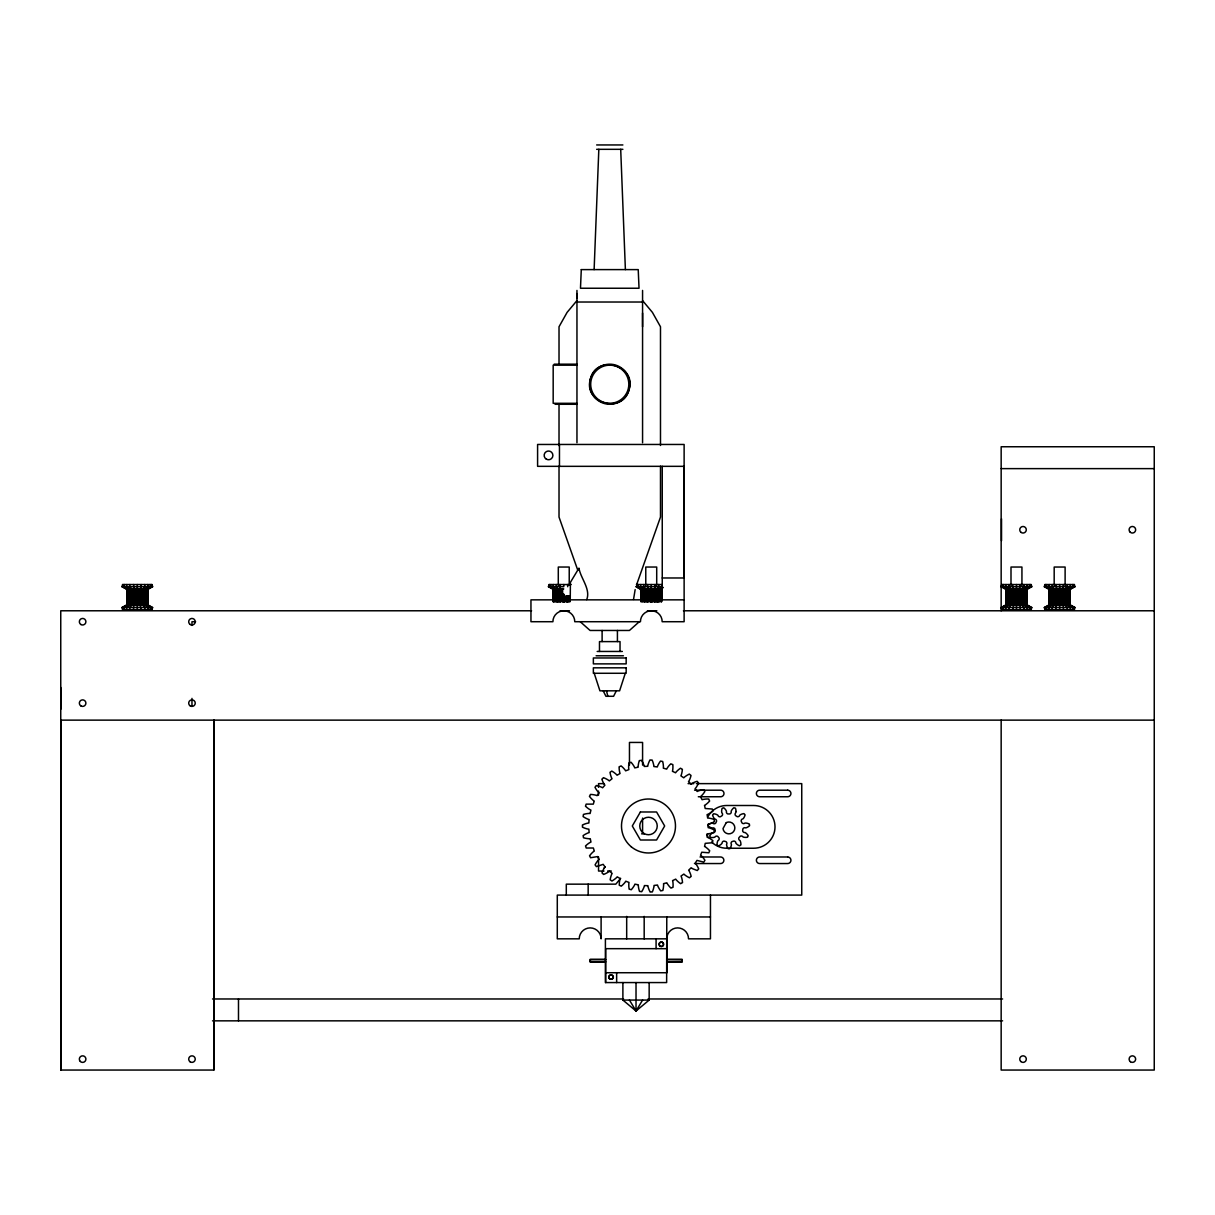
<?xml version="1.0" encoding="UTF-8"?>
<svg xmlns="http://www.w3.org/2000/svg" width="1215" height="1215" viewBox="0 0 1215 1215"><rect width="100%" height="100%" fill="white"/><g stroke="black" fill="none" stroke-linecap="round" stroke-linejoin="round"><path stroke-width="1.5" d="M213.84 1070.051L213.84 720.131L213.84 1070.051L60.75 1070.051L60.75 720.131L1154.25 720.131M60.75 709.317L60.75 687.447M130.825 605.313L130.84 588.91M132.192 605.313L132.207 588.91M133.453 605.313L133.468 588.91M133.954 605.313L133.969 588.91M138.145 605.313L138.161 588.91M141.107 584.537L140.211 605.313L141.107 609.687M140.621 605.313L140.636 588.91M557.29 601.668L557.305 588.91M558.672 601.668L558.672 588.91M559.918 601.668L559.933 588.91M560.434 601.668L560.434 588.91M564.611 601.668L564.611 596.201M566.676 596.201L566.676 601.668L566.509 596.201M567.086 601.668L567.086 596.201M576.958 298.085L576.958 293.574M642.568 326.759L642.568 313.03M644.831 588.91L644.816 601.668L644.998 588.91M646.152 601.668L646.152 588.91M647.398 601.668L647.413 588.91M647.914 601.668L647.914 588.91M652.091 601.668L652.106 588.91M654.156 588.91L654.156 601.668L655.052 584.537M654.566 601.668L654.581 588.91M1009.999 605.313L1010.014 588.91M1011.366 605.313L1011.381 588.91M1012.627 605.313L1012.642 588.91M1013.128 605.313L1013.143 588.91M1017.32 605.313L1017.335 588.91M1020.281 609.687L1019.385 588.91L1020.281 584.537M1019.795 605.313L1019.81 588.91M1053.177 605.313L1053.192 588.91M1054.559 605.313L1054.559 588.91M1055.805 605.313L1055.82 588.91M1056.306 605.313L1056.336 588.91M1060.498 605.313L1060.513 588.91M1063.459 609.687L1062.563 588.91L1063.459 584.537M1062.973 605.313L1062.988 588.91M145.754 605.313L145.785 588.91M659.699 601.668L659.73 588.91M1068.107 605.313L1068.152 588.91M594.12 269.609L598.828 149.323M133.483 584.537L134.364 588.91M559.948 584.537L560.707 601.668L561.011 588.91M647.428 584.537L648.309 588.91M1012.657 584.537L1013.629 605.313L1012.657 609.687M1055.835 584.537L1056.716 588.91L1055.835 609.687M633.531 599.435L635.156 589.594M129.914 584.537L129.641 586.724L131.63 588.91M144.676 609.687L144.95 607.5L142.96 605.313M556.379 584.537L556.106 586.724L558.095 588.91L558.217 601.668M643.859 584.537L643.586 586.724L645.575 588.91L645.697 601.668M1009.088 584.537L1008.815 586.724L1010.804 588.91M1023.85 609.687L1024.124 607.5L1022.134 605.313M1052.281 584.537L1051.993 586.724L1053.997 588.91L1054.104 605.313L1051.993 607.5L1052.281 609.687M1067.028 609.687L1067.302 607.5L1065.312 605.313L1065.191 588.91L1067.302 586.724L1067.028 584.537M126.861 584.537L126.466 586.724L129.291 588.91M147.729 609.687L148.124 607.5L145.299 605.313M553.326 584.537L552.931 586.724L555.756 588.91M640.806 584.537L640.411 586.724L643.236 588.91M1006.035 584.537L1005.64 586.724L1008.465 588.91M1026.903 609.687L1027.298 607.5L1024.473 605.313M1049.213 584.537L1048.818 586.724L1051.643 588.91M1070.081 609.687L1070.476 607.5L1067.651 605.313M124.522 584.537L124.036 586.724L127.499 588.91M150.068 609.687L150.554 607.5L147.091 605.313M550.987 584.537L550.501 586.724L553.964 588.91M638.467 584.537L637.981 586.724L641.444 588.91M1003.696 584.537L1003.21 586.724L1006.673 588.91M1029.242 609.687L1029.728 607.5L1026.265 605.313M1046.874 584.537L1046.388 586.724L1049.851 588.91M1072.42 609.687L1072.906 607.5L1069.443 605.313M123.049 584.537L122.502 586.724L126.36 588.91M151.541 609.687L152.088 607.5L148.23 605.313M549.514 584.537L548.967 586.724L552.825 588.91M636.994 584.537L636.447 586.724L640.305 588.91M1002.223 584.537L1001.676 586.724L1005.534 588.91M1030.715 609.687L1031.262 607.5L1027.404 605.313M1045.401 584.537L1044.854 586.724L1048.712 588.91M1073.893 609.687L1074.44 607.5L1070.582 605.313M121.986 586.724L122.548 584.537L152.042 584.537L152.604 586.724L148.61 588.91L125.98 588.91L121.986 586.724L152.604 586.724M152.604 607.5L152.042 609.687L122.548 609.687L121.986 607.5L125.98 605.313L148.61 605.313L152.604 607.5L121.986 607.5M563.76 588.91L552.445 588.91L548.451 586.724L549.013 584.537L571.141 584.537M1001.16 586.724L1001.722 584.537L1031.216 584.537L1031.778 586.724L1027.784 588.91L1005.154 588.91L1001.16 586.724L1031.778 586.724M1031.778 607.5L1031.216 609.687L1001.722 609.687L1001.16 607.5L1005.154 605.313L1027.784 605.313L1031.778 607.5L1001.16 607.5M1044.338 586.724L1044.9 584.537L1074.394 584.537L1074.956 586.724L1070.962 588.91L1048.332 588.91L1044.338 586.724L1074.956 586.724M1074.956 607.5L1074.394 609.687L1044.9 609.687L1044.338 607.5L1048.332 605.313L1070.962 605.313L1074.956 607.5L1044.338 607.5M605.024 866.933L603.172 864.336L596.398 866.614L595.092 864.867A26.077 26.077 0 0 1 596.611 862.316L597.4 861.222A12.104 12.104 0 0 1 599.025 859.43L597.598 856.575L590.566 857.729L589.548 855.8A26.077 26.077 0 0 1 591.447 853.522L592.404 852.566A12.104 12.104 0 0 1 594.302 851.062L593.36 848.009L586.222 848.024L585.524 845.959A26.077 26.077 0 0 1 587.771 844.015L588.865 843.225A12.104 12.104 0 0 1 590.976 842.041L590.277 838.715A12.104 12.104 0 0 1 587.726 838.608L586.389 838.426A26.077 26.077 0 0 1 583.489 837.758L583.139 835.601A26.077 26.077 0 0 1 585.66 834.052L586.875 833.444A12.104 12.104 0 0 1 589.154 832.609L588.865 829.146A12.104 12.104 0 0 1 586.481 828.706L585.19 828.296A26.077 26.077 0 0 1 582.456 827.172L582.441 825A26.077 26.077 0 0 1 585.19 823.861L586.481 823.466A12.104 12.104 0 0 1 588.85 823.011L589.123 819.548A12.104 12.104 0 0 1 586.86 818.713L585.645 818.12A26.077 26.077 0 0 1 583.109 816.571L583.458 814.415A26.077 26.077 0 0 1 586.344 813.746L587.68 813.549A12.104 12.104 0 0 1 590.11 813.488L590.93 810.101A12.104 12.104 0 0 1 588.819 808.932L587.726 808.142A26.077 26.077 0 0 1 585.478 806.198L586.162 804.133L593.3 804.133L594.226 801.08A12.104 12.104 0 0 1 592.328 799.576L591.371 798.62A26.077 26.077 0 0 1 589.457 796.357L590.475 794.428A26.077 26.077 0 0 1 593.421 794.701L594.758 794.944A12.104 12.104 0 0 1 597.066 795.643L598.995 792.833A12.104 12.104 0 0 1 597.294 790.904L596.504 789.826A26.077 26.077 0 0 1 594.986 787.274L596.292 785.528A26.077 26.077 0 0 1 599.162 786.272L600.438 786.728A12.104 12.104 0 0 1 602.61 787.791L604.903 785.179A12.104 12.104 0 0 1 603.582 783.159L602.974 781.944A26.077 26.077 0 0 1 601.881 779.195L603.46 777.676A26.077 26.077 0 0 1 606.179 778.876L607.363 779.529A12.104 12.104 0 0 1 609.322 780.926L612.026 778.724A12.104 12.104 0 0 1 611.039 776.506L610.629 775.216A26.062 26.062 0 0 1 610.006 772.315L611.798 771.085A26.062 26.062 0 0 1 614.274 772.694L615.337 773.53A12.104 12.104 0 0 1 617.068 775.231L620.075 773.484A12.104 12.104 0 0 1 619.468 771.145L619.27 769.809A26.062 26.062 0 0 1 619.103 766.847L621.078 765.906A26.062 26.062 0 0 1 623.28 767.895L624.191 768.898A12.104 12.104 0 0 1 625.619 770.842L628.869 769.611A12.104 12.104 0 0 1 628.641 767.197L628.656 765.845A26.077 26.077 0 0 1 628.975 762.899L631.071 762.291A26.077 26.077 0 0 1 632.924 764.6L633.668 765.739A12.104 12.104 0 0 1 634.762 767.895L638.164 767.181A12.104 12.104 0 0 1 638.331 764.782L638.558 763.445A26.077 26.077 0 0 1 639.348 760.59L641.52 760.317A26.077 26.077 0 0 1 642.963 762.899L643.525 764.144A12.104 12.104 0 0 1 644.254 766.437L647.732 766.301A12.104 12.104 0 0 1 648.278 763.931L648.734 762.671A26.077 26.077 0 0 1 649.964 759.967L652.136 760.058A26.077 26.077 0 0 1 653.154 762.838L653.503 764.144A12.104 12.104 0 0 1 653.867 766.528L657.315 766.954A12.104 12.104 0 0 1 658.241 764.706L658.879 763.521A26.077 26.077 0 0 1 660.535 761.061L662.676 761.486A26.077 26.077 0 0 1 663.238 764.402L663.36 765.754A12.104 12.104 0 0 1 663.329 768.169L666.686 769.125A12.104 12.104 0 0 1 667.946 767.06L668.766 765.997A26.062 26.062 0 0 1 670.802 763.84L672.837 764.6A26.077 26.077 0 0 1 672.913 767.561L672.837 768.913A12.104 12.104 0 0 1 672.427 771.297L675.57 772.786A12.104 12.104 0 0 1 677.135 770.948L678.137 770.037A26.077 26.077 0 0 1 680.476 768.214L682.359 769.308A26.077 26.077 0 0 1 681.98 772.239L681.676 773.56A12.104 12.104 0 0 1 680.886 775.853L683.756 777.813A12.104 12.104 0 0 1 685.594 776.264L686.718 775.504A26.077 26.077 0 0 1 689.33 774.092L691.016 775.474A26.062 26.062 0 0 1 690.166 778.314L689.664 779.559A12.104 12.104 0 0 1 688.51 781.685L691.016 784.1A12.104 12.104 0 0 1 693.097 782.855L694.327 782.293A26.077 26.077 0 0 1 697.121 781.321L698.579 782.946A26.077 26.077 0 0 1 697.273 785.619L696.575 786.773A12.104 12.104 0 0 1 695.101 788.687L697.197 791.466A12.104 12.104 0 0 1 699.445 790.57L700.736 790.221A26.077 26.077 0 0 1 703.667 789.704L704.837 791.542A26.077 26.077 0 0 1 703.12 793.972L702.24 794.99A12.104 12.104 0 0 1 700.478 796.645L702.103 799.728A12.104 12.104 0 0 1 704.457 799.212L705.809 799.06A26.077 26.077 0 0 1 708.77 799.03L709.621 801.034A26.077 26.077 0 0 1 707.555 803.145L706.523 804.011A12.104 12.104 0 0 1 704.518 805.363L705.201 808.491L712.324 809.038L712.841 811.164A26.077 26.077 0 0 1 710.456 812.911L709.287 813.61A12.104 12.104 0 0 1 707.1 814.627L707.662 818.059A12.104 12.104 0 0 1 710.061 818.318L711.382 818.606A26.077 26.077 0 0 1 714.207 819.502L714.39 821.674A26.077 26.077 0 0 1 711.747 823.026L710.486 823.527A12.104 12.104 0 0 1 708.163 824.165L708.163 827.658A12.104 12.104 0 0 1 710.502 828.296L711.747 828.782A26.077 26.077 0 0 1 714.405 830.134L714.223 832.305A26.077 26.077 0 0 1 711.398 833.217L710.092 833.505A12.104 12.104 0 0 1 707.677 833.763L707.13 837.196A12.104 12.104 0 0 1 709.332 838.213L710.486 838.897A26.077 26.077 0 0 1 712.886 840.643L712.37 842.77L705.247 843.347L704.563 846.46A12.104 12.104 0 0 1 706.583 847.812L707.616 848.678A26.077 26.077 0 0 1 709.697 850.789L708.846 852.793L701.738 852.231L700.554 855.193A12.104 12.104 0 0 1 702.331 856.848L703.212 857.866A26.077 26.077 0 0 1 704.928 860.296L703.758 862.134L696.985 860.387L695.208 863.166A12.104 12.104 0 0 1 696.681 865.08L697.38 866.234A26.077 26.077 0 0 1 698.701 868.892L697.258 870.532L693.218 868.998A12.104 12.104 0 0 1 691.138 867.768L688.632 870.183A12.104 12.104 0 0 1 689.786 872.309L690.302 873.555A26.077 26.077 0 0 1 691.168 876.395L689.482 877.777A26.077 26.077 0 0 1 686.87 876.364L685.746 875.62A12.104 12.104 0 0 1 683.878 874.071L681.023 876.045A12.104 12.104 0 0 1 681.828 878.339L682.131 879.645A26.077 26.077 0 0 1 682.526 882.591L680.643 883.685A26.077 26.077 0 0 1 678.289 881.877L677.302 880.951A12.104 12.104 0 0 1 675.707 879.128L672.578 880.617A12.104 12.104 0 0 1 673.004 883.001L673.08 884.353A26.062 26.062 0 0 1 673.004 887.315L670.969 888.089A26.077 26.077 0 0 1 668.933 885.932L668.113 884.869A12.104 12.104 0 0 1 666.838 882.804L663.542 883.639A12.104 12.104 0 0 1 663.527 886.206L663.405 887.542A26.077 26.077 0 0 1 662.843 890.458L660.717 890.899A26.077 26.077 0 0 1 659.062 888.438L658.409 887.254A12.104 12.104 0 0 1 657.482 885.021L654.034 885.446A12.104 12.104 0 0 1 653.685 887.831L653.336 889.137A26.077 26.077 0 0 1 652.318 891.932L650.146 892.023A26.077 26.077 0 0 1 648.901 889.319L648.446 888.059A12.104 12.104 0 0 1 647.899 885.689L644.421 885.568A12.104 12.104 0 0 1 643.692 887.861L643.145 889.107A26.077 26.077 0 0 1 641.702 891.688L639.53 891.43A26.077 26.077 0 0 1 638.741 888.575L638.498 887.239A12.104 12.104 0 0 1 638.331 884.824L634.929 884.14A12.104 12.104 0 0 1 633.835 886.297L633.091 887.421A26.077 26.077 0 0 1 631.253 889.745L629.157 889.152A26.077 26.077 0 0 1 628.823 886.206L628.808 884.854A12.104 12.104 0 0 1 629.021 882.439L625.771 881.209A12.104 12.104 0 0 1 624.343 883.168L623.432 884.155A26.077 26.077 0 0 1 621.245 886.16L619.27 885.234A26.077 26.077 0 0 1 619.422 882.272L619.62 880.936A12.104 12.104 0 0 1 620.227 878.582L617.205 876.85A12.104 12.104 0 0 1 615.489 878.551L614.426 879.387A26.062 26.062 0 0 1 611.95 881.012L610.158 879.781A26.077 26.077 0 0 1 610.781 876.881L611.175 875.59A12.104 12.104 0 0 1 612.147 873.372L609.459 871.17A12.104 12.104 0 0 1 607.485 872.583L606.3 873.236A26.062 26.062 0 0 1 603.597 874.436L602.017 872.932A26.077 26.077 0 0 1 603.096 870.168L603.703 868.968A12.104 12.104 0 0 1 605.024 866.933L604.098 868.254M625.285 673.277L619.604 690.819L599.921 690.819L594.226 673.277M636.569 584.81L660.489 517.074L660.489 466.195M586.724 599.618C590.915 589.078 580.466 578.127 578.963 568.134L570.397 582.35L570.23 601.668M616.324 690.819L613.59 696.286L605.936 696.286L603.202 690.819M622.885 982.571L622.885 1000.067L636.022 1011.001L642.598 1000.067M576.958 300.591L567.101 312.377L559.021 326.759L559.021 364.181M620.683 878.324L615.823 884.155L566.296 884.155L566.296 895.091M142.96 588.91L144.95 586.724L144.676 584.537M131.63 605.313L129.641 607.5L129.914 609.687M1022.134 588.91L1024.124 586.724L1023.85 584.537M1010.804 605.313L1008.815 607.5L1009.088 609.687M639.287 621.716L629.446 630.464L590.08 630.464L580.238 621.716M629.446 1000.067L636.022 1011.001L649.159 1000.067L649.159 982.571M145.299 588.91L148.124 586.724L147.729 584.537M129.291 605.313L126.466 607.5L126.861 609.687M636.493 584.537L661.674 584.537L662.069 586.724L659.244 588.91L659.441 601.668M1024.473 588.91L1027.298 586.724L1026.903 584.537M1008.465 605.313L1005.64 607.5L1006.035 609.687M1067.651 588.91L1070.476 586.724L1070.081 584.537M1051.643 605.313L1048.818 607.5L1049.213 609.687M147.091 588.91L150.554 586.724L150.068 584.537M127.499 605.313L124.036 607.5L124.522 609.687M661.036 588.91L663.344 587.452M1026.265 588.91L1029.728 586.724L1029.242 584.537M1006.673 605.313L1003.21 607.5L1003.696 609.687M1069.443 588.91L1072.906 586.724L1072.42 584.537M1049.851 605.313L1046.388 607.5L1046.874 609.687M148.23 588.91L152.088 586.724L151.541 584.537M126.36 605.313L122.502 607.5L123.049 609.687M1027.404 588.91L1031.262 586.724L1030.715 584.537M1005.534 605.313L1001.676 607.5L1002.223 609.687M1070.582 588.91L1074.44 586.724L1073.893 584.537M1048.712 605.313L1044.854 607.5L1045.401 609.687M596.641 144.95L622.885 144.95M596.641 149.323L622.885 149.323M576.958 302.019L642.568 302.019M554.177 364.181L576.958 364.181M576.958 365.183L553.174 365.183L553.174 403.304L576.958 403.304M555.088 404.276L576.958 404.276M1001.16 468.626L1154.25 468.626M662.251 577.976L684.121 577.976L684.121 466.332L537.592 466.332L537.592 444.462L684.121 444.462L684.121 621.716L662.175 621.716A10.859 10.859 0 0 0 651.316 610.781A10.859 10.859 0 0 0 640.442 621.716L574.771 621.716A10.935 10.935 0 0 0 563.836 610.781A10.935 10.935 0 0 0 552.901 621.716L530.955 621.716L530.955 599.846L684.121 599.846M548.451 586.724L563.76 586.724L563.76 584.537M662.069 586.724L635.931 586.724L639.925 588.91L662.175 588.91M531.562 610.781L60.75 610.781L60.75 1070.051M560.039 610.781L569.531 610.781M647.367 610.781L656.859 610.781M683.438 610.781L1154.25 610.781M195.615 621.716L191.97 621.716L191.97 625.421M597.188 651.453L622.338 651.453M596.094 655.781L623.432 655.781M604.007 783.629L598.539 783.629L598.539 787.35M688.085 783.629L693.78 783.629M696.377 783.629L801.748 783.629L801.748 895.091L557.29 895.091L557.29 938.831L579.236 938.831A10.935 10.935 0 0 1 590.171 927.896A10.935 10.935 0 0 1 601.106 938.831L601.106 916.961M694.57 790.19L720.708 790.19A3.281 3.281 0 0 1 723.988 793.471A3.281 3.281 0 0 1 720.708 796.751L698.306 796.751M641.611 833.854L644.178 833.854M700.053 856.985L720.586 856.985A3.281 3.281 0 0 1 723.867 860.266A3.281 3.281 0 0 1 720.586 863.546L694.464 863.546M604.007 871.034L598.539 871.034L598.539 856.94M607.652 871.034L611.297 871.034M557.29 916.961L710.456 916.961M666.944 948.672L605.708 948.672L605.708 982.571M605.404 959.394L590.095 959.394L590.095 962.007L605.404 962.007M666.944 959.394L682.253 959.394L682.253 962.007L666.944 962.007M605.708 959.607L590.399 959.607L590.399 961.794L605.708 961.794M666.64 959.607L681.949 959.607L681.949 960.473M666.64 961.794L681.949 961.627M605.708 972.729L666.944 972.729L666.944 938.831L605.404 938.831L605.404 982.571L666.64 982.571L666.777 916.961M212.549 998.973L623.584 998.973M648.035 998.973L1002.603 998.973M622.885 1000.067L649.159 1000.067M212.549 1020.843L1002.603 1020.843M642.568 300.591L652.409 312.377L660.489 326.759L660.489 445.465M577.748 570.139L559.021 517.074L559.021 466.317M606.482 690.819L607.849 696.286M658.621 584.537L658.894 586.724L656.905 588.91L656.783 601.668M567.572 584.537L567.724 586.724M133.483 609.687L134.546 588.91M620.698 149.323L625.391 269.609M1061.06 588.91L1061.09 605.313M1017.866 588.91L1017.912 605.313M652.637 588.91L652.683 601.668M565.188 596.201L565.203 601.668M138.692 588.91L138.738 605.313M1070.218 605.313L1070.005 588.91L1070.02 605.313M1069.686 588.91L1069.701 605.313M1067.833 588.91L1067.848 605.313M1064.143 588.91L1064.158 605.313M1063.474 588.91L1063.49 605.313M1058.781 588.91L1058.797 605.313M1058.432 588.91L1058.432 605.313M1051.446 588.91L1051.461 605.313M1051.021 588.91L1051.157 605.313M1049.942 588.91L1049.957 605.313M1027.024 588.91L1026.842 605.313L1026.766 588.91M1026.508 588.91L1026.523 605.313M1024.655 588.91L1024.67 605.313M1020.965 588.91L1020.98 605.313M1020.296 588.91L1020.311 605.313M1015.603 588.91L1015.619 605.313M1015.254 588.91L1015.254 605.313M1008.268 588.91L1008.283 605.313M1007.721 605.313L1007.827 588.91L1007.843 599.846M661.279 588.91L661.294 601.668M655.736 588.91L655.751 601.668M655.067 588.91L655.082 601.668M650.374 588.91L650.389 601.668M650.025 588.91L650.025 601.668M643.039 588.91L643.054 601.668M640.669 588.91L640.882 601.668M568.256 596.201L568.271 601.668M567.587 596.201L567.602 601.668M562.894 594.378L562.909 601.668M562.545 588.91L562.545 601.668M555.559 588.91L555.574 601.668M147.334 588.91L147.349 605.313M145.481 588.91L145.496 605.313M143.719 605.313L143.704 588.91L143.917 605.313M141.791 588.91L141.806 605.313M141.122 588.91L141.137 605.313M136.429 588.91L136.445 605.313M136.08 588.91L136.08 605.313M129.094 588.91L129.109 605.313M126.725 588.91L126.998 605.313M1068.927 588.91L1068.866 605.313L1068.608 588.91M1067.104 588.91L1067.104 605.313M1066.755 588.91L1066.755 605.313M1066.451 588.91L1066.451 605.313M1066.269 588.91L1065.889 605.313M1065.115 585.266L1065.115 567.041L1054.18 567.041L1054.18 585.266M1064.993 588.91L1064.993 605.313M1064.735 588.91L1064.735 605.313M1063.824 588.91L1063.824 605.313M1063.231 588.91L1063.231 605.313M1062.7 588.91L1062.7 605.313M1062.396 588.91L1062.502 605.313M1062.229 588.91L1062.229 605.313M1060.862 588.91L1060.862 605.313M1060.255 588.91L1060.255 605.313M1059.936 588.91L1059.936 605.313M1059.647 584.537L1059.647 609.687M1059.359 588.91L1059.359 605.313M1059.04 588.91L1059.04 605.313M1058.204 588.91L1058.204 605.313M1057.08 588.91L1057.08 605.313M1056.898 588.91L1056.731 605.313M1056.063 588.91L1056.063 605.313M1055.471 588.91L1055.471 605.313M1055.136 588.91L1055.136 605.313M1054.316 588.91L1054.316 605.313M1053.405 588.91L1053.39 605.313M1053.025 588.91L1053.025 605.313M1052.843 588.91L1052.843 605.313M1052.539 588.91L1052.539 605.313M1052.175 588.91L1052.175 605.313M1050.686 588.91L1050.352 605.313M1049.608 588.91L1049.608 605.313M1049.274 588.91L1049.228 605.313M1026.888 588.91L1027.04 605.313M1026.159 588.91L1026.174 605.313M1025.749 588.91L1025.657 605.313M1025.43 588.91L1025.43 605.313M1023.926 588.91L1023.926 605.313M1023.577 588.91L1023.577 605.313M1023.273 588.91L1023.091 605.313M1022.711 588.91L1022.711 605.313M1021.937 585.266L1021.937 567.041L1011.001 567.041L1011.001 585.266M1022.012 588.91L1021.8 605.313M1021.557 588.91L1021.557 605.313M1020.646 588.91L1020.646 605.313M1020.053 588.91L1020.053 605.313M1019.522 588.91L1019.522 605.313M1019.309 605.313L1019.309 588.91L1019.051 605.313M1017.684 588.91L1017.684 605.313M1017.077 588.91L1017.077 605.313M1016.758 588.91L1016.758 605.313M1016.469 584.537L1016.469 609.687M1016.18 588.91L1016.18 605.313M1015.861 588.91L1015.861 605.313M1015.026 588.91L1015.026 605.313M1013.887 588.91L1013.72 605.313M1013.416 588.91L1013.416 605.313M1012.885 588.91L1012.885 605.313M1012.292 588.91L1012.292 605.313M1011.958 588.91L1011.958 605.313M1011.138 588.91L1010.926 605.313M1010.212 588.91L1010.227 605.313M1009.847 588.91L1009.665 605.313M1009.361 588.91L1009.361 605.313M1008.997 588.91L1008.997 605.313M1007.979 588.91L1007.979 605.313M1007.508 605.313L1007.356 588.91L1007.174 605.313M1006.43 588.91L1006.43 605.313M1006.172 588.91L1006.096 605.313M1001.525 518.82L1001.525 540.69M1001.16 610.781L1001.16 446.756L1154.25 446.756L1154.25 1070.051L1001.16 1070.051L1001.16 720.131M710.456 895.091L710.456 938.831L688.51 938.831A10.859 10.859 0 0 0 677.651 927.896A10.859 10.859 0 0 0 666.777 938.831M662.251 466.332L662.251 599.846M660.353 588.91L660.428 601.668M658.697 588.91L658.697 601.668M658.348 588.91L658.348 601.668M658.044 588.91L658.044 601.668M657.862 588.91L657.862 601.668M657.482 588.91L657.482 601.668M656.707 585.266L656.707 567.041L645.773 567.041L645.773 585.266M656.571 588.91L656.571 601.668M656.328 588.91L656.328 601.668M656.085 938.831L656.085 948.672M655.417 588.91L655.417 601.668M654.824 588.91L654.824 601.668M653.989 588.91L654.08 601.668M653.822 588.91L653.822 601.668M652.455 588.91L652.455 601.668M651.847 588.91L651.847 601.668M651.529 588.91L651.529 601.668M651.24 584.537L651.24 601.668M650.951 588.91L650.951 601.668M650.632 588.91L650.632 601.668M649.797 588.91L649.797 601.668M648.491 588.91L648.658 601.668M648.187 588.91L648.324 601.668M647.656 588.91L647.656 601.668M647.063 588.91L647.063 601.668M646.729 588.91L646.729 601.668M645.909 588.91L645.909 601.668M644.436 588.91L644.436 601.668M644.132 588.91L644.132 601.668M644.178 916.399L644.178 938.906M643.768 588.91L643.768 601.668M642.75 588.91L642.75 601.668M642.568 290.431L642.568 442.716M642.583 765.131L642.583 742.441L629.461 742.441L629.461 765.131M642.583 818.09L642.583 833.217M642.128 601.668L642.128 588.91L641.945 601.668M641.201 588.91L641.201 601.668M636.022 982.571L636.022 1011.001M626.682 916.399L626.682 938.906M620.03 651.453L620.03 641.611L599.481 641.611L599.481 651.453M617.417 630.464L617.417 641.535M616.643 972.729L616.643 982.571M602.108 630.464L602.108 641.535M598.539 791.071L598.539 795.172M588.166 884.155L588.166 895.091M576.958 290.431L576.958 442.716M569.228 585.266L569.228 567.041L558.293 567.041L558.293 585.266M569.303 596.201L569.303 601.668M569.091 596.201L569.091 601.668M568.848 596.201L568.848 601.668M567.937 596.201L567.937 601.668M567.344 596.201L567.344 601.668M566.813 596.201L566.813 601.668M566.342 596.201L566.342 601.668M564.975 596.201L564.975 601.668M564.368 596.201L564.368 601.668M564.049 594.378L564.049 601.668M563.76 594.378L563.76 601.668M563.471 594.378L563.471 601.668M563.153 594.378L563.153 601.668M562.317 588.91L562.317 601.668M561.178 588.91L561.178 601.668M560.176 588.91L560.176 601.668M559.583 588.91L559.583 601.668M559.462 444.462L559.462 466.332M559.249 588.91L559.249 601.668M559.021 404.276L559.021 445.632M558.429 588.91L558.429 601.668M557.518 588.91L557.503 601.668M557.138 588.91L557.138 601.668M556.956 588.91L556.956 601.668M556.652 588.91L556.652 601.668M556.288 588.91L556.288 601.668M555.27 588.91L555.27 601.668M553.721 588.91L553.721 601.668M553.402 588.91L553.387 601.668M238.489 998.973L238.489 1020.843M191.97 698.382L191.97 705.672M146.575 588.91L146.483 605.313M146.407 588.91L146.407 605.313M144.752 588.91L144.752 605.313M144.403 588.91L144.403 605.313M144.099 588.91L144.099 605.313M143.537 588.91L143.537 605.313M142.838 588.91L142.838 605.313M142.626 588.91L142.626 605.313M142.383 588.91L142.383 605.313M141.472 588.91L141.472 605.313M140.879 588.91L140.879 605.313M140.348 588.91L140.135 605.313L140.044 588.91M139.877 588.91L139.877 605.313M138.51 588.91L138.51 605.313M137.903 588.91L137.903 605.313M137.584 588.91L137.584 605.313M137.295 584.537L137.295 609.687M137.006 588.91L137.006 605.313M136.688 588.91L136.688 605.313M135.852 588.91L135.852 605.313M134.713 588.91L134.713 605.313M134.242 588.91L134.242 605.313M133.711 588.91L133.711 605.313M133.118 588.91L133.118 605.313M132.784 588.91L132.784 605.313M131.964 588.91L131.964 605.313M131.752 588.91L131.752 605.313M131.038 588.91L131.053 605.313M130.673 588.91L130.673 605.313M130.491 588.91L130.491 605.313M130.187 588.91L130.187 605.313M129.823 588.91L129.823 605.313M128.805 588.91L128.805 605.313M128.107 588.91L128.076 605.313M127.256 588.91L127.256 605.313M659.062 943.736A2.187 2.187 0 0 1 662.433 942.506A2.187 2.187 0 0 1 662.433 946.09A2.187 2.187 0 0 1 659.062 944.86M711.625 841.98A21.369 21.369 0 0 0 726.737 848.237L753.634 848.237A21.369 21.369 0 0 0 775.003 826.868A21.369 21.369 0 0 0 753.634 805.499L726.737 805.499A21.369 21.369 0 0 0 708.224 816.191M708.224 837.56A21.369 21.369 0 0 1 706.659 834.173M644.785 588.91L644.77 601.668L644.618 588.91M1025.111 588.91L1025.096 605.313L1025.111 588.91M1024.959 588.91L1024.928 605.313L1025.004 588.91M581.286 269.609L580.481 288.244L639.029 288.244L638.224 269.609L581.286 269.609M735.986 811.514L735.956 811.954A2.096 2.096 0 0 1 735.774 812.729A2.035 2.035 0 0 0 735.591 815.614L737.216 816.647A2.035 2.035 0 0 0 739.738 815.25A2.096 2.096 0 0 1 740.36 814.764L740.755 814.536A9.523 9.523 0 0 1 744.005 813.61L745.084 814.84A9.523 9.523 0 0 1 743.732 817.953L743.458 818.303A2.096 2.096 0 0 1 742.897 818.864A2.035 2.035 0 0 0 741.18 821.173L742 822.92A2.035 2.035 0 0 0 744.871 823.117A2.096 2.096 0 0 1 745.661 823.056L746.101 823.071A9.523 9.523 0 0 1 749.351 824.043L749.594 825.668A9.523 9.523 0 0 1 746.769 827.552L746.359 827.704A2.096 2.096 0 0 1 745.585 827.871A2.035 2.035 0 0 0 742.881 828.888L742.623 830.802A2.035 2.035 0 0 0 744.932 832.518A2.096 2.096 0 0 1 745.63 832.882L745.995 833.141A9.523 9.523 0 0 1 748.197 835.723L747.529 837.211A9.523 9.523 0 0 1 744.142 837.272L743.702 837.181A2.096 2.096 0 0 1 742.957 836.892A2.035 2.035 0 0 0 740.148 836.3L738.887 837.758A2.035 2.035 0 0 0 739.905 840.461A2.096 2.096 0 0 1 740.299 841.145L740.467 841.57A9.523 9.523 0 0 1 740.922 844.911L739.54 845.807A9.523 9.523 0 0 1 736.67 844.03L736.351 843.711A2.096 2.096 0 0 1 735.88 843.073A2.035 2.035 0 0 0 733.83 841.053L731.992 841.6A2.035 2.035 0 0 0 731.384 844.425A2.096 2.096 0 0 1 731.339 845.215L731.248 845.655A9.523 9.523 0 0 1 729.835 848.708L728.18 848.723A9.523 9.523 0 0 1 726.737 845.67L726.631 845.23A2.096 2.096 0 0 1 726.585 844.44A2.035 2.035 0 0 0 725.962 841.63L724.11 841.099A2.035 2.035 0 0 0 722.075 843.149A2.096 2.096 0 0 1 721.604 843.787L721.3 844.106A9.523 9.523 0 0 1 718.445 845.913L717.063 845.033A9.523 9.523 0 0 1 717.473 841.676L717.64 841.266A2.096 2.096 0 0 1 718.019 840.567A2.035 2.035 0 0 0 719.022 837.864L717.746 836.406A2.035 2.035 0 0 0 714.936 837.044A2.096 2.096 0 0 1 714.192 837.332L713.752 837.424A9.523 9.523 0 0 1 710.38 837.408L709.682 835.92A9.523 9.523 0 0 1 711.853 833.323L712.218 833.05A2.096 2.096 0 0 1 712.916 832.685A2.035 2.035 0 0 0 715.21 830.938L714.921 829.04A2.035 2.035 0 0 0 712.218 828.038A2.096 2.096 0 0 1 711.443 827.886L711.018 827.734A9.523 9.523 0 0 1 708.193 825.881L708.421 824.256A9.523 9.523 0 0 1 711.641 823.254L712.096 823.223A2.096 2.096 0 0 1 712.886 823.284A2.035 2.035 0 0 0 715.756 823.056L716.546 821.31A2.035 2.035 0 0 0 714.815 819.001A2.096 2.096 0 0 1 714.238 818.454L713.964 818.105A9.523 9.523 0 0 1 712.582 815.007L713.645 813.761A9.523 9.523 0 0 1 716.911 814.658L717.306 814.885A2.096 2.096 0 0 1 717.928 815.356A2.035 2.035 0 0 0 720.48 816.723L722.09 815.675A2.035 2.035 0 0 0 721.862 812.805A2.096 2.096 0 0 1 721.695 812.03L721.649 811.59A9.523 9.523 0 0 1 722.15 808.248L723.73 807.778A9.523 9.523 0 0 1 725.978 810.284L726.19 810.678A2.096 2.096 0 0 1 726.464 811.423A2.035 2.035 0 0 0 727.861 813.944L729.79 813.944A2.035 2.035 0 0 0 731.157 811.407A2.096 2.096 0 0 1 731.43 810.648L731.643 810.253A9.523 9.523 0 0 1 733.86 807.717L735.44 808.172A9.523 9.523 0 0 1 735.986 811.514M590.399 379.034C582.79 403.653 623.386 414.543 629.112 389.423C636.721 364.804 596.125 353.914 590.399 379.034M726.281 822.601L723.001 828.584A5.938 5.938 0 0 0 730.23 833.718A5.938 5.938 0 0 0 734.498 825.927A5.938 5.938 0 0 0 726.281 822.601M640.396 811.985L632.301 825.987L640.396 840.005L656.571 840.005L664.666 825.987L656.571 811.985L640.396 811.985M626.165 657.968L593.36 657.968L593.36 663.876L626.165 663.876L626.165 657.968M626.165 667.825L593.36 667.825L593.36 673.277L626.165 673.277L626.165 667.825M787.654 790.19L759.664 790.19A3.281 3.281 0 0 0 756.383 793.471A3.281 3.281 0 0 0 759.664 796.751L787.654 796.751A3.281 3.281 0 0 0 790.935 793.471A3.281 3.281 0 0 0 787.654 790.19M787.654 856.985L759.664 856.985A3.281 3.281 0 0 0 756.383 860.266A3.281 3.281 0 0 0 759.664 863.546L787.654 863.546A3.281 3.281 0 0 0 790.935 860.266A3.281 3.281 0 0 0 787.654 856.985M662.57 942.4L662.054 942.187A2.187 2.187 0 0 0 659.32 944.678A2.187 2.187 0 0 0 662.737 946.09A2.187 2.187 0 0 0 662.57 942.4M610.613 979.214L610.082 979.001A2.187 2.187 0 0 1 609.93 975.311A2.187 2.187 0 0 1 613.332 976.723A2.187 2.187 0 0 1 610.613 979.214M1049.092 605.313L1049.077 588.91L1049.077 605.313M1022.893 605.313L1022.878 588.91L1022.939 605.313M1005.914 605.313L1005.899 588.91L1006.05 605.313M657.664 601.668L657.649 588.91L657.71 601.668M553.205 601.668L553.19 588.91L553.19 601.668M147.865 605.313L147.85 588.91L147.865 605.313M147.668 605.313L147.653 588.91L147.653 605.313M661.659 601.668L661.659 588.91L661.537 601.668M554.572 601.668L554.541 588.91L554.465 601.668M190.33 624.556A3.281 3.281 0 0 0 195.251 621.716A3.281 3.281 0 0 0 190.33 618.875A3.281 3.281 0 0 0 190.33 624.556M190.33 705.976A3.281 3.281 0 0 0 195.251 703.136A3.281 3.281 0 0 0 190.33 700.296A3.281 3.281 0 0 0 190.33 705.976M80.98 705.976A3.281 3.281 0 0 0 85.901 703.136A3.281 3.281 0 0 0 80.98 700.296A3.281 3.281 0 0 0 80.98 705.976M80.98 624.556A3.281 3.281 0 0 0 85.901 621.716A3.281 3.281 0 0 0 80.98 618.875A3.281 3.281 0 0 0 80.98 624.556M609.778 979.001A2.187 2.187 0 0 0 613.059 977.103A2.187 2.187 0 0 0 609.778 975.205A2.187 2.187 0 0 0 609.778 979.001M644.117 833.566A8.748 8.748 0 0 0 657.239 825.987A8.748 8.748 0 0 0 644.117 818.424A8.748 8.748 0 0 0 644.117 833.566M631.132 846.673A27.003 27.003 0 0 0 675.069 830.68A27.003 27.003 0 0 0 639.257 800.624A27.003 27.003 0 0 0 631.132 846.673M595.578 398.399A20.047 20.047 0 0 0 629.112 389.423A20.047 20.047 0 0 0 604.569 364.865A20.047 20.047 0 0 0 595.578 398.399M600.225 400.737A19.06 19.06 0 0 0 628.823 384.229A19.06 19.06 0 0 0 600.225 367.72A19.06 19.06 0 0 0 600.225 400.737M546.34 459.179A4.374 4.374 0 0 0 552.901 455.397A4.374 4.374 0 0 0 546.34 451.6A4.374 4.374 0 0 0 546.34 459.179M1020.706 1061.439A3.281 3.281 0 0 0 1026.204 1059.966A3.281 3.281 0 0 0 1022.179 1055.941A3.281 3.281 0 0 0 1020.706 1061.439M1130.406 1061.728A3.281 3.281 0 0 0 1135.63 1059.526A3.281 3.281 0 0 0 1131.104 1056.093A3.281 3.281 0 0 0 1130.406 1061.728M80.296 1061.439A3.281 3.281 0 0 0 85.794 1059.966A3.281 3.281 0 0 0 81.77 1055.941A3.281 3.281 0 0 0 80.296 1061.439M189.996 1061.728A3.281 3.281 0 0 0 195.22 1059.526A3.281 3.281 0 0 0 190.694 1056.093A3.281 3.281 0 0 0 189.996 1061.728M1021.056 532.383A3.281 3.281 0 0 0 1026.28 530.165A3.281 3.281 0 0 0 1021.754 526.733A3.281 3.281 0 0 0 1021.056 532.383M1130.208 532.216A3.281 3.281 0 0 0 1135.6 530.408A3.281 3.281 0 0 0 1131.332 526.642A3.281 3.281 0 0 0 1130.208 532.216"/></g></svg>
